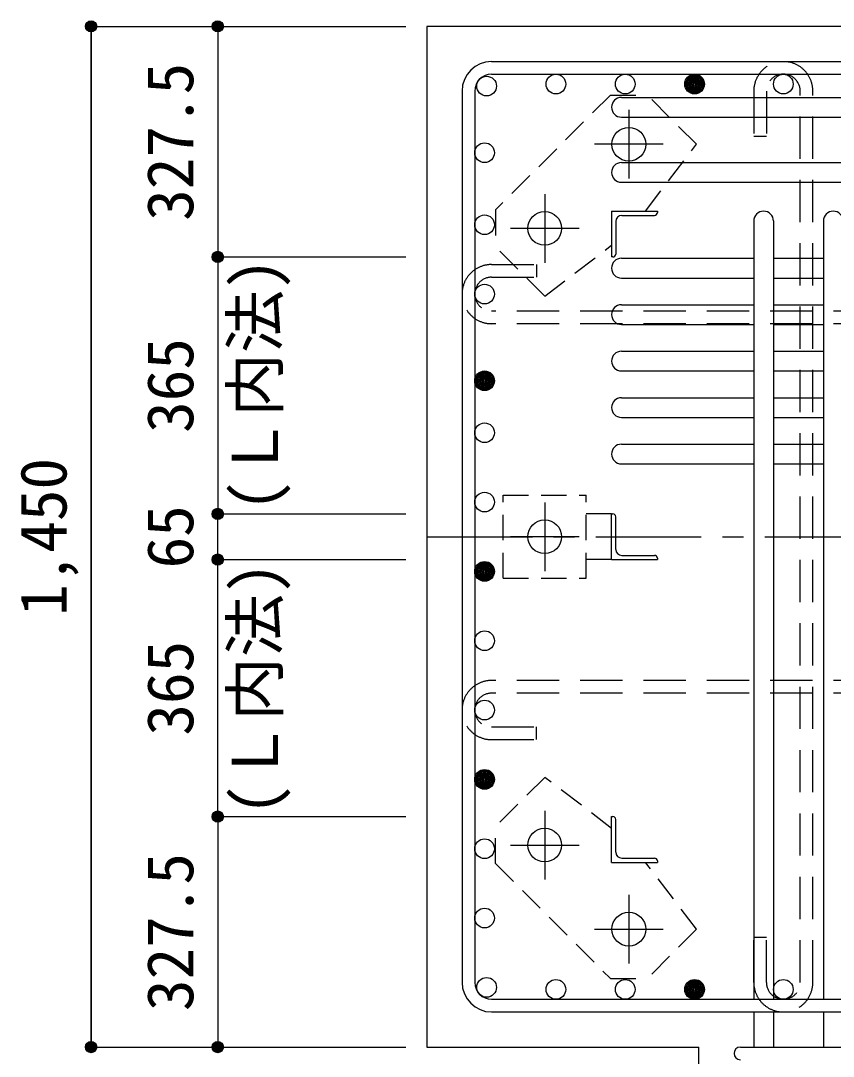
# Model space of a CAD drawing. Units: millimetres at full size, sheet at 1:30. Extents: x -5973 to 5954, y -4195 to 4201.
# Drawn here: x -750 to 405, y -2480 to -1009 of the extents above; entities that cross this region are included whole.
import ezdxf
from ezdxf.enums import TextEntityAlignment as Align

# ---------------------------------------------------------------- set-up
doc = ezdxf.new("R2010")
doc.units = ezdxf.units.MM
doc.header["$LTSCALE"] = 30
doc.header["$PDMODE"] = 32
doc.header["$PDSIZE"] = 15
for name, pattern in [('CHAIN1', [8, 5, -1, 1, -1]), ('DASHED1', [1.8, 1.2, -0.6]), ('DASHED2', [3, 2, -1])]:
    doc.linetypes.add(name, pattern=pattern)
for name, color, linetype in [('0-1_躯体線', 2, 'Continuous'), ('0-2_アンカーボルト', 4, 'CHAIN1'), ('0-3_立上り筋', 4, 'Continuous'), ('0-4_フープ筋', 7, 'Continuous'), ('0-5_基礎梁筋', 7, 'Continuous'), ('0-6_スタラップ筋', 7, 'Continuous'), ('0-7_文字', 4, 'Continuous'), ('0-9_プレート', 4, 'DASHED1'), ('0-A_アングル', 4, 'Continuous'), ('0-C', 7, 'DASHED2'), ('0-D_寸法', 4, 'Continuous')]:
    doc.layers.add(name, color=color, linetype=linetype)
doc.styles.add('ＭＳ ゴシック', font='')
doc.styles.get('ＭＳ ゴシック').set_extended_font_data('MS Gothic')

msp = doc.modelspace()

# ---------------------------------------------------------------- linework, layer by layer
at = {"layer": '0-1_躯体線'}
for p, q in [((1677.44, -1017.16), (-172.56, -1017.16)), ((-172.56, -1017.16), (-172.56, -2467.16)), ((-172.56, -2467.16), (213.94, -2467.16)), ((213.94, -2867.16), (213.94, -2467.16))]:
    msp.add_line(p, q, dxfattribs=at)
at = {"layer": '0-2_アンカーボルト'}
for p, q in [((114.44, -1135.96), (114.44, -1233.46)), ((163.24, -1184.66), (65.74, -1184.66)), ((-5.06, -1255.46), (-5.06, -1352.96)), ((43.74, -1304.16), (-53.76, -1304.16)), ((-5.06, -1693.46), (-5.06, -1790.96)), ((43.74, -1742.16), (-53.76, -1742.16)), ((-5.06, -2131.36), (-5.06, -2228.86)), ((-53.76, -2180.16), (43.74, -2180.16)), ((114.44, -2250.86), (114.44, -2348.36)), ((65.74, -2299.66), (163.24, -2299.66))]:
    msp.add_line(p, q, dxfattribs=at)
at = {"layer": '0-2_アンカーボルト', "color": 3, "linetype": 'Continuous'}
for centre in [(114.44, -1184.66), (-5.06, -1304.16), (-5.06, -1742.16), (-5.06, -2180.16), (114.44, -2299.66)]:
    msp.add_circle(centre, 24, dxfattribs=at)
at = {"layer": '0-3_立上り筋', "color": 3}
for centre in [(-87.63, -1102.09), (10.84, -1099.16), (109.31, -1099.16), (207.78, -1099.16), (333.94, -1099.16), (-90.56, -1196.66), (-90.56, -1299.04), (-90.56, -1397.51), (-90.56, -1520.66), (-90.56, -1594.45), (-90.56, -1692.93), (-90.56, -1791.4), (-90.56, -1889.87), (-90.56, -1988.34), (-90.56, -2086.82), (-90.56, -2185.29), (-90.56, -2283.76), (-87.63, -2382.23), (10.84, -2385.16), (109.31, -2385.16), (207.78, -2385.16), (333.94, -2385.16)]:
    msp.add_circle(centre, 14, dxfattribs=at)
at = {"layer": '0-3_立上り筋'}
for centre, radius in [((207.78, -1099.16), 12.6), ((207.78, -1099.16), 11.2), ((207.78, -1099.16), 9.8), ((207.78, -1099.16), 8.4), ((207.78, -1099.16), 7), ((207.78, -1099.16), 5.6), ((207.78, -1099.16), 4.2), ((207.78, -1099.16), 2.8), ((207.78, -1099.16), 1.4), ((-90.56, -1520.66), 12.6), ((-90.56, -1520.66), 11.2), ((-90.56, -1520.66), 9.8), ((-90.56, -1520.66), 8.4), ((-90.56, -1520.66), 7), ((-90.56, -1520.66), 5.6), ((-90.56, -1520.66), 4.2), ((-90.56, -1520.66), 2.8), ((-90.56, -1520.66), 1.4), ((-90.56, -1791.4), 12.6), ((-90.56, -1791.4), 11.2), ((-90.56, -1791.4), 9.8), ((-90.56, -1791.4), 8.4), ((-90.56, -1791.4), 7), ((-90.56, -1791.4), 5.6), ((-90.56, -1791.4), 4.2), ((-90.56, -1791.4), 2.8), ((-90.56, -1791.4), 1.4), ((-90.56, -2086.82), 12.6), ((-90.56, -2086.82), 11.2), ((-90.56, -2086.82), 9.8), ((-90.56, -2086.82), 8.4), ((-90.56, -2086.82), 7), ((-90.56, -2086.82), 5.6), ((-90.56, -2086.82), 4.2), ((-90.56, -2086.82), 2.8), ((-90.56, -2086.82), 1.4), ((207.78, -2385.16), 12.6), ((207.78, -2385.16), 11.2), ((207.78, -2385.16), 9.8), ((207.78, -2385.16), 8.4), ((207.78, -2385.16), 7), ((207.78, -2385.16), 5.6), ((207.78, -2385.16), 4.2), ((207.78, -2385.16), 2.8), ((207.78, -2385.16), 1.4)]:
    msp.add_circle(centre, radius, dxfattribs=at)
at = {"layer": '0-4_フープ筋'}
for p, q in [((-80.56, -1067.16), (1185.44, -1067.16)), ((-80.56, -1085.16), (1185.44, -1085.16)), ((-122.56, -1109.16), (-122.56, -2375.16)), ((-104.56, -1109.16), (-104.56, -2375.16)), ((-80.56, -2399.16), (1185.44, -2399.16)), ((-80.56, -2417.16), (1185.44, -2417.16))]:
    msp.add_line(p, q, dxfattribs=at)
for centre, radius, start, end in [((-80.56, -1109.16), 42, 90, 180), ((-80.56, -1109.16), 24, 90, 180), ((-80.56, -2375.16), 42, 180, 270), ((-80.56, -2375.16), 24, 180, 270)]:
    msp.add_arc(centre, radius, start, end, dxfattribs=at)
at = {"layer": '0-5_基礎梁筋'}
for p, q in [((103.94, -1118.09), (1209.44, -1118.09)), ((103.94, -1146.09), (1209.44, -1146.09)), ((103.94, -1210.66), (1209.44, -1210.66)), ((103.94, -1238.66), (1209.44, -1238.66)), ((291.94, -1293.66), (291.94, -2399.16)), ((319.94, -1293.66), (319.94, -2399.16)), ((390.94, -1293.66), (390.94, -2399.16)), ((103.94, -1346.66), (291.94, -1346.66)), ((319.94, -1346.66), (390.94, -1346.66)), ((103.94, -1374.66), (291.94, -1374.66)), ((319.94, -1374.66), (390.94, -1374.66)), ((103.94, -1412.66), (291.94, -1412.66)), ((319.94, -1412.66), (390.94, -1412.66)), ((103.94, -1440.66), (291.94, -1440.66)), ((319.94, -1440.66), (390.94, -1440.66)), ((103.94, -1478.66), (291.94, -1478.66)), ((319.94, -1478.66), (390.94, -1478.66)), ((103.94, -1506.66), (291.94, -1506.66)), ((319.94, -1506.66), (390.94, -1506.66)), ((103.94, -1544.66), (291.94, -1544.66)), ((319.94, -1544.66), (390.94, -1544.66)), ((103.94, -1572.66), (291.94, -1572.66)), ((319.94, -1572.66), (390.94, -1572.66)), ((103.94, -1610.66), (291.94, -1610.66)), ((319.94, -1610.66), (390.94, -1610.66)), ((103.94, -1638.66), (291.94, -1638.66)), ((319.94, -1638.66), (390.94, -1638.66)), ((291.94, -2417.16), (291.94, -2467.16)), ((319.94, -2417.16), (319.94, -2467.16)), ((390.94, -2417.16), (390.94, -2467.16))]:
    msp.add_line(p, q, dxfattribs=at)
for centre, start, end in [((103.94, -1132.09), 90, 270), ((103.94, -1224.66), 90, 270), ((305.94, -1293.66), 0, 180), ((404.94, -1293.66), 0, 180), ((103.94, -1360.66), 90, 270), ((103.94, -1426.66), 90, 270), ((103.94, -1492.66), 90, 270), ((103.94, -1558.66), 90, 270), ((103.94, -1624.66), 90, 270)]:
    msp.add_arc(centre, 14, start, end, dxfattribs=at)
at = {"layer": '0-6_スタラップ筋'}
msp.add_line((272.94, -2467.16), (831.94, -2467.16), dxfattribs=at)
msp.add_arc((272.94, -2476.16), 9, 90, 270, dxfattribs=at)
at = {"layer": '0-9_プレート'}
for p, q in [((88.31, -1114.69), (-75.03, -1278.03)), ((88.31, -1114.69), (140.63, -1114.69)), ((210.62, -1184.68), (140.63, -1114.69)), ((138.24, -1279.66), (210.62, -1184.68)), ((-75.03, -1278.03), (-75.03, -1330.36)), ((-5.04, -1400.35), (-75.03, -1330.36)), ((-5.04, -1400.35), (89.94, -1327.97)), ((53.94, -1801.16), (53.94, -1683.16)), ((89.94, -1709.66), (53.94, -1709.66)), ((89.94, -1774.66), (53.94, -1774.66)), ((-64.06, -1801.16), (53.94, -1801.16)), ((-5.05, -2083.98), (-75.03, -2153.97)), ((89.94, -2156.36), (-5.05, -2083.98)), ((-75.03, -2206.29), (-75.03, -2153.97)), ((-75.03, -2206.29), (88.31, -2369.63)), ((210.62, -2299.64), (138.24, -2204.66)), ((210.62, -2299.64), (140.63, -2369.63)), ((88.31, -2369.63), (140.63, -2369.63))]:
    msp.add_line(p, q, dxfattribs=at)
msp.add_lwpolyline([(-64.06, -1801.16), (-64.06, -1683.16), (53.94, -1683.16)], dxfattribs=at)
at = {"layer": '0-A_アングル'}
for p, q in [((89.94, -1279.66), (154.94, -1279.66)), ((89.94, -1279.66), (89.94, -1344.66)), ((154.94, -1279.66), (154.94, -1281.66)), ((95.94, -1294.16), (95.94, -1340.66)), ((104.44, -1285.66), (150.94, -1285.66)), ((91.94, -1344.66), (89.94, -1344.66)), ((89.94, -1709.66), (91.94, -1709.66)), ((89.94, -1774.66), (89.94, -1709.66)), ((95.94, -1760.16), (95.94, -1713.66)), ((89.94, -1774.66), (154.94, -1774.66)), ((104.44, -1768.66), (150.94, -1768.66)), ((154.94, -1772.66), (154.94, -1774.66)), ((89.94, -2139.66), (91.94, -2139.66)), ((89.94, -2204.66), (89.94, -2139.66)), ((95.94, -2190.16), (95.94, -2143.66)), ((89.94, -2204.66), (154.94, -2204.66)), ((104.44, -2198.66), (150.94, -2198.66)), ((154.94, -2202.66), (154.94, -2204.66))]:
    msp.add_line(p, q, dxfattribs=at)
for centre, radius, start, end in [((104.44, -1294.16), 8.5, 90, 180), ((150.94, -1281.66), 4, 270, 0), ((91.94, -1340.66), 4, 270, 0), ((91.94, -1713.66), 4, 0, 90), ((104.44, -1760.16), 8.5, 180, 270), ((150.94, -1772.66), 4, 0, 90), ((91.94, -2143.66), 4, 0, 90), ((104.44, -2190.16), 8.5, 180, 270), ((150.94, -2202.66), 4, 0, 90)]:
    msp.add_arc(centre, radius, start, end, dxfattribs=at)
at = {"layer": '0-C'}
for p, q in [((291.94, -1109.16), (291.94, -1173.16)), ((309.94, -1109.16), (309.94, -1173.16)), ((357.94, -2375.16), (357.94, -1109.16)), ((375.94, -2375.16), (375.94, -1109.16)), ((291.94, -1173.16), (309.94, -1173.16)), ((-80.56, -1355.51), (-16.56, -1355.51)), ((-16.56, -1355.51), (-16.56, -1373.51)), ((-80.56, -1373.51), (-16.56, -1373.51)), ((1185.44, -1421.51), (-80.56, -1421.51)), ((1185.44, -1439.51), (-80.56, -1439.51)), ((1185.44, -1946.34), (-80.56, -1946.34)), ((1185.44, -1964.34), (-80.56, -1964.34)), ((-80.56, -2012.34), (-16.56, -2012.34)), ((-16.56, -2030.34), (-16.56, -2012.34)), ((-80.56, -2030.34), (-16.56, -2030.34)), ((309.94, -2375.16), (309.94, -2311.16))]:
    msp.add_line(p, q, dxfattribs=at)
msp.add_lwpolyline([(291.94, -2375.16), (291.94, -2311.16), (309.94, -2311.16)], dxfattribs=at)
for centre, radius, start, end in [((333.94, -1109.16), 42, 0, 180), ((333.94, -1109.16), 24, 0, 180), ((-80.56, -1397.51), 42, 90, 270), ((-80.56, -1397.51), 24, 90, 270), ((-80.56, -1988.34), 42, 90, 270), ((-80.56, -1988.34), 24, 90, 270), ((333.94, -2375.16), 42, 180, 0), ((333.94, -2375.16), 24, 180, 0)]:
    msp.add_arc(centre, radius, start, end, dxfattribs=at)
at = {"layer": '0-D_寸法'}
for p, q in [((-649.6, -1017.16), (-469.6, -1017.16)), ((-649.6, -1017.16), (-469.6, -1017.16)), ((-649.6, -1017.16), (-649.6, -2467.16)), ((-649.6, -2467.16), (-649.6, -1017.16)), ((-649.6, -1017.16), (-649.6, -2467.16)), ((-469.6, -1017.16), (-202.56, -1017.16)), ((-469.6, -1017.16), (-469.6, -1344.66)), ((-469.6, -1344.66), (-469.6, -1709.66)), ((-469.6, -1344.66), (-202.56, -1344.66)), ((-469.6, -1709.66), (-202.56, -1709.66)), ((-469.6, -1774.66), (-469.6, -1709.66)), ((-469.6, -1774.66), (-202.56, -1774.66)), ((-469.6, -2139.66), (-469.6, -1774.66)), ((-469.6, -2139.66), (-202.56, -2139.66)), ((-469.6, -2139.66), (-469.6, -2467.16)), ((-649.6, -2467.16), (-469.6, -2467.16)), ((-469.6, -2467.16), (-202.56, -2467.16))]:
    msp.add_line(p, q, dxfattribs=at)
at = {"layer": '0-D_寸法', "linetype": 'CHAIN1'}
msp.add_line((-172.56, -1742.16), (1277.44, -1742.16), dxfattribs=at)
at = {"layer": '0-D_寸法'}
for centre, radius in [((-649.6, -1017.16), 8), ((-649.6, -1017.16), 7.2), ((-649.6, -1017.16), 6.4), ((-649.6, -1017.16), 5.6), ((-649.6, -1017.16), 4.8), ((-649.6, -1017.16), 4), ((-649.6, -1017.16), 3.2), ((-649.6, -1017.16), 2.4), ((-469.6, -1017.16), 8), ((-469.6, -1017.16), 7.2), ((-469.6, -1017.16), 6.4), ((-469.6, -1017.16), 5.6), ((-469.6, -1017.16), 4.8), ((-469.6, -1017.16), 4), ((-469.6, -1017.16), 3.2), ((-469.6, -1017.16), 2.4), ((-649.6, -1017.16), 1.6), ((-649.6, -1017.16), 0.8), ((-469.6, -1017.16), 1.6), ((-469.6, -1017.16), 0.8), ((-469.6, -1344.66), 8), ((-469.6, -1344.66), 7.2), ((-469.6, -1344.66), 6.4), ((-469.6, -1344.66), 5.6), ((-469.6, -1344.66), 4.8), ((-469.6, -1344.66), 4), ((-469.6, -1344.66), 3.2), ((-469.6, -1344.66), 2.4), ((-469.6, -1344.66), 1.6), ((-469.6, -1344.66), 0.8), ((-469.6, -1709.66), 8), ((-469.6, -1709.66), 7.2), ((-469.6, -1709.66), 6.4), ((-469.6, -1709.66), 5.6), ((-469.6, -1709.66), 4.8), ((-469.6, -1709.66), 4), ((-469.6, -1709.66), 3.2), ((-469.6, -1709.66), 2.4), ((-469.6, -1709.66), 1.6), ((-469.6, -1709.66), 0.8), ((-469.6, -1774.66), 8), ((-469.6, -1774.66), 7.2), ((-469.6, -1774.66), 6.4), ((-469.6, -1774.66), 5.6), ((-469.6, -1774.66), 4.8), ((-469.6, -1774.66), 4), ((-469.6, -1774.66), 3.2), ((-469.6, -1774.66), 2.4), ((-469.6, -1774.66), 1.6), ((-469.6, -1774.66), 0.8), ((-469.6, -2139.66), 8), ((-469.6, -2139.66), 7.2), ((-469.6, -2139.66), 6.4), ((-469.6, -2139.66), 5.6), ((-469.6, -2139.66), 4.8), ((-469.6, -2139.66), 4), ((-469.6, -2139.66), 3.2), ((-469.6, -2139.66), 2.4), ((-469.6, -2139.66), 1.6), ((-469.6, -2139.66), 0.8), ((-649.6, -2467.16), 8), ((-649.6, -2467.16), 7.2), ((-649.6, -2467.16), 6.4), ((-649.6, -2467.16), 5.6), ((-649.6, -2467.16), 4.8), ((-649.6, -2467.16), 4), ((-649.6, -2467.16), 3.2), ((-649.6, -2467.16), 2.4), ((-649.6, -2467.16), 1.6), ((-649.6, -2467.16), 0.8), ((-469.6, -2467.16), 8), ((-469.6, -2467.16), 7.2), ((-469.6, -2467.16), 6.4), ((-469.6, -2467.16), 5.6), ((-469.6, -2467.16), 4.8), ((-469.6, -2467.16), 4), ((-469.6, -2467.16), 3.2), ((-469.6, -2467.16), 2.4), ((-469.6, -2467.16), 1.6), ((-469.6, -2467.16), 0.8)]:
    msp.add_circle(centre, radius, dxfattribs=at)
at = {"layer": '0-D_寸法', "color": 7}
for p in [(-649.6, -1017.16), (-469.6, -1017.16), (-469.6, -1017.16), (-469.6, -1344.66), (-469.6, -1344.66), (-469.6, -1709.66), (-469.6, -1709.66), (-469.6, -1774.66), (-469.6, -1774.66), (-469.6, -2139.66), (-469.6, -2139.66), (-649.6, -2467.16), (-469.6, -2467.16), (-469.6, -2467.16), (-469.6, -2467.16)]:
    msp.add_point(p, dxfattribs=at)

# ---------------------------------------------------------------- texts
at = {"layer": '0-7_文字', "style": 'ＭＳ ゴシック'}
for p in [(-364.04, -1706.22), (-364.04, -2138.11)]:
    msp.add_text('(Ｌ内法)', height=65.98, rotation=90, dxfattribs=at).set_placement(p, align=Align.BOTTOM_LEFT)
at = {"layer": '0-D_寸法', "style": 'ＭＳ ゴシック'}
for s, p in [('327.5', (-484.6, -1293.41)), ('365', (-484.6, -1594.66)), ('1,450', (-664.6, -1854.66)), ('65', (-484.6, -1787.16)), ('365', (-484.6, -2024.66)), ('327.5', (-484.6, -2415.91))]:
    msp.add_text(s, height=65.98, rotation=90, dxfattribs=at).set_placement(p, align=Align.BOTTOM_LEFT)

doc.saveas('drawing.dxf')
